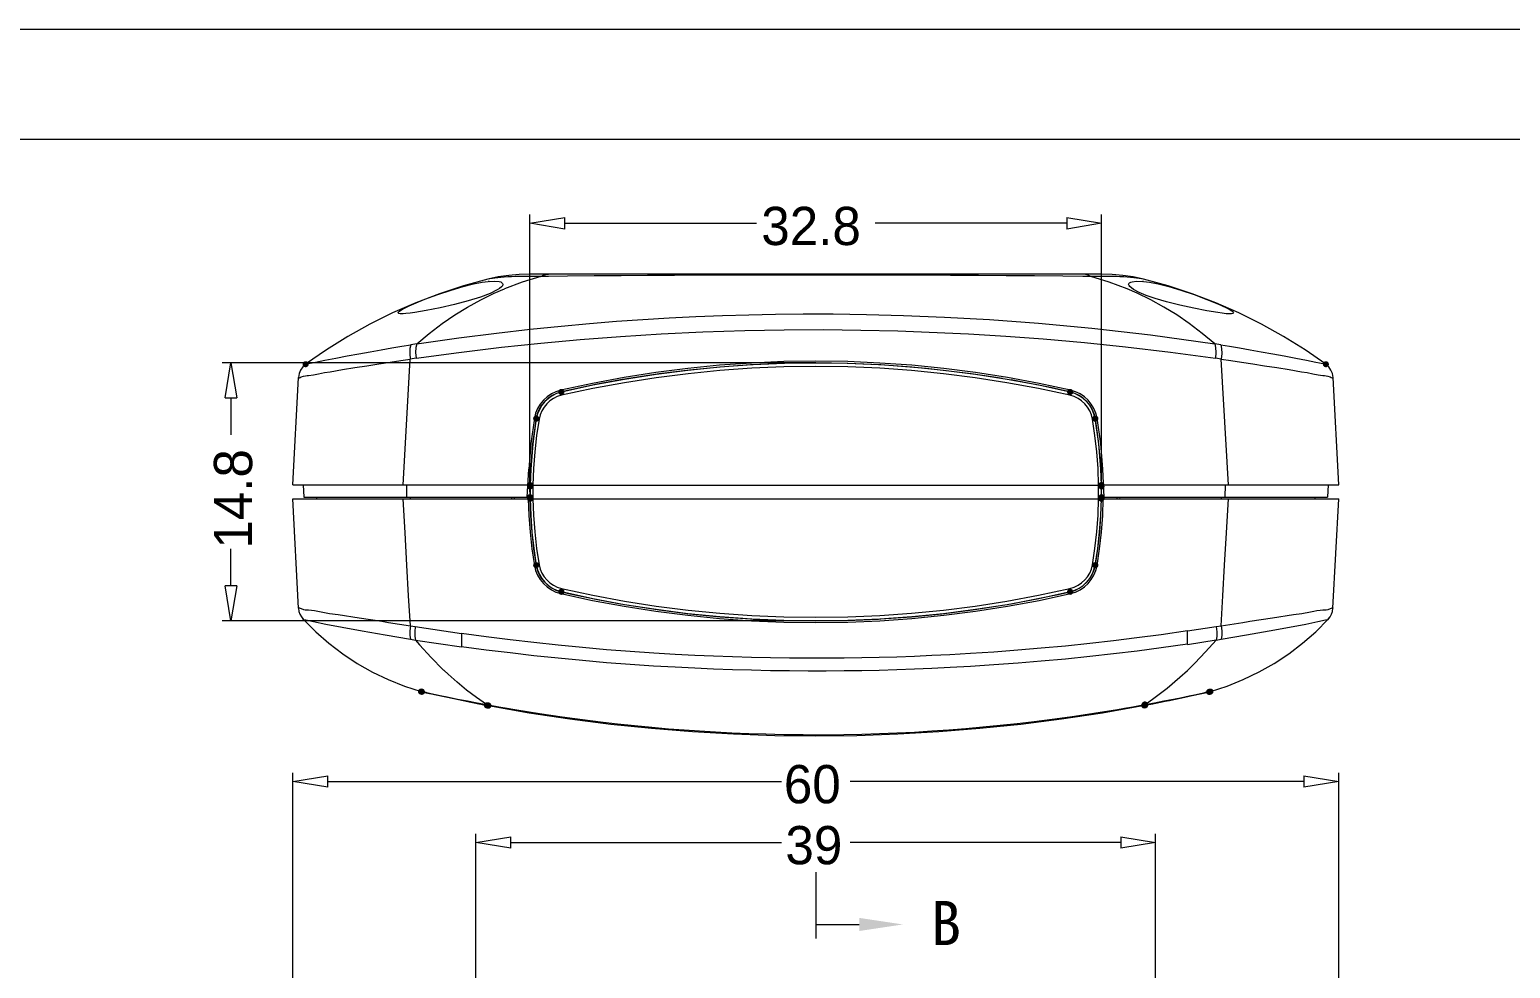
# Model space of a CAD drawing. Header units: millimetres. Extents: x 0 to 260, y 22 to 203.
# Drawn here: x 100.7 to 161.1, y 164.4 to 202.8 of the extents above; entities that cross this region are included whole.
import ezdxf

# ---------------------------------------------------------------- set-up
doc = ezdxf.new("R2010")
doc.units = ezdxf.units.MM

msp = doc.modelspace()

# ---------------------------------------------------------------- hatches: boundary and pattern name
h = msp.add_hatch(color=7)
edge = h.paths.add_edge_path()
edge.add_arc((111.942704, 189.115065), 0.125491, 0, 360)
h = msp.add_hatch(color=7)
edge = h.paths.add_edge_path()
edge.add_arc((153.605301, 189.115065), 0.125586, 0, 360)
h = msp.add_hatch(color=7)
edge = h.paths.add_edge_path()
edge.add_arc((122.384926, 187.980179), 0.127525, 0, 360)
h = msp.add_hatch(color=7)
edge = h.paths.add_edge_path()
edge.add_arc((143.162514, 187.980179), 0.127525, 0, 360)
h = msp.add_hatch(color=7)
edge = h.paths.add_edge_path()
edge.add_arc((121.359401, 186.894223), 0.127529, 0, 360)
h = msp.add_hatch(color=7)
edge = h.paths.add_edge_path()
edge.add_arc((144.188039, 186.894223), 0.127529, 0, 360)
h = msp.add_hatch(color=7)
edge = h.paths.add_edge_path()
edge.add_arc((121.106071, 184.124), 0.127176, 0, 360)
h = msp.add_hatch(color=7)
edge = h.paths.add_edge_path()
edge.add_arc((121.111116, 184.178187), 0.126735, 0, 360)
h = msp.add_hatch(color=7)
edge = h.paths.add_edge_path()
edge.add_arc((144.436324, 184.178152), 0.126735, 0, 360)
h = msp.add_hatch(color=7)
edge = h.paths.add_edge_path()
edge.add_arc((144.441369, 184.124), 0.127176, 0, 360)
h = msp.add_hatch(color=7)
edge = h.paths.add_edge_path()
edge.add_arc((121.101838, 183.682464), 0.127794, 0, 360)
h = msp.add_hatch(color=7)
edge = h.paths.add_edge_path()
edge.add_arc((121.106071, 183.676996), 0.127176, 0, 360)
h = msp.add_hatch(color=7)
edge = h.paths.add_edge_path()
edge.add_arc((121.111116, 183.622632), 0.126912, 0, 360)
h = msp.add_hatch(color=7)
edge = h.paths.add_edge_path()
edge.add_arc((144.436324, 183.622809), 0.126912, 0, 360)
h = msp.add_hatch(color=7)
edge = h.paths.add_edge_path()
edge.add_arc((144.441369, 183.676996), 0.127176, 0, 360)
h = msp.add_hatch(color=7)
edge = h.paths.add_edge_path()
edge.add_arc((144.445778, 183.682358), 0.127882, 0, 360)
h = msp.add_hatch(color=7)
edge = h.paths.add_edge_path()
edge.add_arc((121.359401, 180.906773), 0.127529, 0, 360)
h = msp.add_hatch(color=7)
edge = h.paths.add_edge_path()
edge.add_arc((144.188039, 180.906773), 0.127529, 0, 360)
h = msp.add_hatch(color=7)
edge = h.paths.add_edge_path()
edge.add_arc((122.384926, 179.820958), 0.127525, 0, 360)
h = msp.add_hatch(color=7)
edge = h.paths.add_edge_path()
edge.add_arc((143.162514, 179.820958), 0.127525, 0, 360)
h = msp.add_hatch(color=7)
edge = h.paths.add_edge_path()
edge.add_arc((116.657261, 175.743799), 0.126631, 0, 360)
h = msp.add_hatch(color=7)
edge = h.paths.add_edge_path()
edge.add_arc((116.688623, 175.735333), 0.128668, 0, 360)
h = msp.add_hatch(color=7)
edge = h.paths.add_edge_path()
edge.add_arc((148.840684, 175.731064), 0.128757, 0, 360)
h = msp.add_hatch(color=7)
edge = h.paths.add_edge_path()
edge.add_arc((148.849397, 175.733146), 0.127345, 0, 360)
h = msp.add_hatch(color=7)
edge = h.paths.add_edge_path()
edge.add_arc((148.856841, 175.734874), 0.128316, 0, 360)
h = msp.add_hatch(color=7)
edge = h.paths.add_edge_path()
edge.add_arc((148.889226, 175.743623), 0.126025, 0, 360)
h = msp.add_hatch(color=7)
edge = h.paths.add_edge_path()
edge.add_arc((119.351778, 175.180837), 0.130791, 0, 360)
h = msp.add_hatch(color=7)
edge = h.paths.add_edge_path()
edge.add_arc((119.364725, 175.178438), 0.126912, 0, 360)
h = msp.add_hatch(color=7)
edge = h.paths.add_edge_path()
edge.add_arc((119.401061, 175.171523), 0.131496, 0, 360)
h = msp.add_hatch(color=7)
edge = h.paths.add_edge_path()
edge.add_arc((146.182891, 175.178297), 0.127001, 0, 360)
h = msp.add_hatch(color=7)
edge = h.paths.add_edge_path()
edge.add_arc((146.214042, 175.213469), 0.131055, 0, 360)
h = msp.add_hatch(color=7)
edge = h.paths.add_edge_path()
edge.add_arc((146.219404, 175.185211), 0.131143, 0, 360)
at = {"true_color": 0xffff00}
h = msp.add_hatch(color=2, dxfattribs=at)
h.dxf.hatch_style = 2
h.paths.add_polyline_path([(134.55336, 165.963529), (134.55336, 166.497282), (136.332771, 166.230582)])

# ---------------------------------------------------------------- linework, layer by layer
at = {"color": 7, "lineweight": 0}
for points in [[(0.128058, 22.287794), (259.869517, 22.287794), (259.869517, 202.784781), (0.128058, 202.784781)], [(4.604456, 198.308031), (255.392767, 198.308031), (255.392767, 26.763839), (4.604456, 26.763839)]]:
    msp.add_lwpolyline(points, close=True, dxfattribs=at)
at = {"color": 3, "lineweight": 0, "true_color": 0x00ff00}
for points in [[(121.100462, 183.900586), (121.100462, 195.228281)], [(121.100462, 194.872681), (122.52392, 195.109747)], [(122.523956, 194.635332), (121.100497, 194.872751)], [(122.523956, 194.635332), (122.523956, 195.109818)], [(122.523956, 194.872681), (130.352447, 194.872681)], [(143.023484, 194.872681), (135.194993, 194.872681)], [(143.023484, 195.109888), (144.446943, 194.872822)], [(143.023484, 195.109888), (143.023484, 194.635402)], [(144.447013, 194.872681), (143.023555, 194.635261)], [(144.447013, 183.900586), (144.447013, 195.228281)], [(132.773632, 189.16777), (108.53674, 189.16777)], [(108.655203, 187.744276), (108.892269, 189.167735)], [(108.892411, 189.16777), (109.12983, 187.744312)], [(108.655203, 187.744276), (109.129689, 187.744276)], [(108.892411, 187.744276), (108.892411, 186.226274)], [(108.892411, 180.056896), (108.892411, 181.574546)], [(109.129759, 180.056896), (108.655273, 180.056896)], [(108.892411, 178.633367), (108.655344, 180.056825)], [(109.129759, 180.056896), (108.89234, 178.633437)], [(132.773632, 178.633367), (108.53674, 178.633367)], [(111.420063, 155.428244), (111.420063, 172.425431)], [(154.127376, 155.426692), (154.127376, 172.425642)], [(112.843769, 171.832587), (111.419958, 172.069654)], [(111.420063, 172.06976), (112.843874, 172.307179)], [(112.843769, 171.832587), (112.843769, 172.307074)], [(112.843769, 172.06976), (131.369541, 172.06976)], [(152.703847, 172.06976), (134.178075, 172.06976)], [(152.703847, 172.307144), (154.127306, 172.069725)], [(152.703847, 172.307144), (152.703847, 171.832658)], [(154.127376, 172.06976), (152.703918, 171.832693)], [(118.893872, 152.34539), (118.893872, 169.934184)], [(146.653567, 152.34539), (146.653567, 169.934184)], [(118.893872, 169.57862), (120.317331, 169.815686)], [(120.317366, 169.341271), (118.893908, 169.57869)], [(120.317366, 169.341271), (120.317366, 169.815757)], [(120.317366, 169.57862), (131.369541, 169.57862)], [(145.230074, 169.57862), (134.178252, 169.57862)], [(145.230074, 169.815827), (146.653532, 169.578761)], [(145.230074, 169.815827), (145.230074, 169.341341)], [(146.653567, 169.57862), (145.230109, 169.3412)]]:
    msp.add_lwpolyline(points, dxfattribs=at)
at = {"color": 7, "lineweight": 0}
for points in [[(119.384445, 192.588409), (118.386032, 192.314924), (117.40378, 191.993984), (116.439329, 191.626353), (115.49432, 191.212796), (114.570396, 190.754078), (113.669197, 190.250964), (112.792364, 189.704219), (111.941539, 189.114606)], [(119.99662, 192.379459), (119.97735, 192.324426), (119.937706, 192.276801), (119.85595, 192.208141), (119.768373, 192.151917), (119.480859, 192.009042), (119.079751, 191.856642), (118.586568, 191.703889), (118.022476, 191.556076), (117.431573, 191.420962), (116.871009, 191.308426), (116.396876, 191.227992), (116.210918, 191.203077), (116.03422, 191.182131), (115.926976, 191.172871), (115.799623, 191.174723), (115.744546, 191.182969), (115.71672, 191.212117)], [(115.716791, 191.212258), (115.738046, 191.25759), (115.786288, 191.292339), (115.897589, 191.359631), (116.001483, 191.416869), (116.175005, 191.501536), (116.35673, 191.581969), (116.816399, 191.771058), (117.346271, 191.968261), (117.881788, 192.147119), (118.375324, 192.291758), (118.801127, 192.395828), (119.148966, 192.461797), (119.396263, 192.4939)], [(121.019323, 192.704014), (120.844698, 192.702603), (120.673601, 192.699781), (120.507795, 192.695195), (120.34834, 192.689198), (120.194881, 192.681789), (120.049537, 192.672617), (119.914776, 192.662034), (119.789892, 192.650745), (119.674181, 192.637692), (119.567642, 192.623228), (119.470629, 192.607001), (119.384198, 192.588303)], [(121.098204, 192.797889), (120.665621, 192.784742), (120.234957, 192.745369), (119.807467, 192.679868), (119.38441, 192.588339)], [(119.433693, 192.497287), (119.396298, 192.493759)], [(119.433693, 192.497287), (119.670054, 192.506106), (119.850323, 192.48882), (119.909105, 192.474665), (119.961801, 192.445428), (119.987201, 192.415354), (119.996726, 192.379459)], [(121.540905, 192.694348), (120.791385, 192.472054), (120.058533, 192.199754)], [(121.195888, 192.703485), (121.019499, 192.703838)], [(144.449412, 192.797889), (121.098345, 192.797889)], [(121.541081, 192.694348), (121.372101, 192.700698), (121.195712, 192.703521)], [(121.867154, 192.698829), (121.541187, 192.694242)], [(121.541575, 192.694172), (121.649173, 192.751675), (121.757475, 192.786247), (121.865778, 192.797889)], [(143.680462, 192.698829), (142.859901, 192.709412), (141.701732, 192.722112), (140.545326, 192.732342), (139.417848, 192.740456), (138.276612, 192.746806), (137.035893, 192.752098), (135.667821, 192.756331), (134.188271, 192.758801), (132.638518, 192.759506), (131.084884, 192.758448), (129.593693, 192.755626), (128.219976, 192.75104), (127.00254, 192.745395), (125.908576, 192.738692), (124.831193, 192.730931), (123.730879, 192.720701), (122.631271, 192.708706), (121.867154, 192.698829)], [(144.006358, 192.694172), (143.680392, 192.698758)], [(144.006041, 192.694172), (143.898444, 192.751675), (143.790494, 192.786247), (143.681485, 192.797889)], [(145.488801, 192.199648), (144.756082, 192.472081), (144.006429, 192.694242)], [(144.35328, 192.703485), (144.176891, 192.700663), (144.006499, 192.694313)], [(144.529669, 192.704014), (144.35328, 192.703662)], [(146.162995, 192.588409), (145.739943, 192.679938), (145.312492, 192.745439), (144.881932, 192.784813), (144.449553, 192.797959)], [(146.163347, 192.588409), (146.076564, 192.607106), (145.97955, 192.623334), (145.872306, 192.637798), (145.756595, 192.650851), (145.631006, 192.66214), (145.495539, 192.672723), (145.349842, 192.681895), (145.196736, 192.689304), (145.038339, 192.695301), (144.873592, 192.699534), (144.703553, 192.702709), (144.529634, 192.70412)], [(149.830649, 191.212258), (149.804852, 191.184213), (149.753391, 191.175217), (149.634504, 191.172042), (149.53361, 191.180508), (149.366967, 191.199161), (149.192121, 191.221783), (148.742682, 191.296572), (148.20646, 191.4017), (147.636371, 191.529053), (147.093799, 191.666989), (146.628485, 191.803514), (146.266535, 191.928397), (145.975141, 192.050106), (145.748304, 192.171108), (145.60296, 192.283997), (145.567859, 192.328491), (145.550749, 192.3796)], [(145.550819, 192.379459), (145.559727, 192.414384), (145.583981, 192.444017), (145.634648, 192.473298), (145.691931, 192.487762), (145.871142, 192.506106), (146.109972, 192.497639)], [(146.151283, 192.493865), (146.110007, 192.497745)], [(146.151283, 192.493865), (146.398933, 192.461762), (146.752416, 192.394734), (147.186685, 192.287842), (147.683749, 192.141792), (148.221735, 191.96117), (148.744905, 191.766084), (149.197871, 191.579112), (149.547474, 191.416129), (149.65097, 191.358935), (149.76161, 191.291951), (149.809676, 191.257246), (149.830755, 191.212223)], [(153.605794, 189.114571), (152.75497, 189.704183), (151.878137, 190.250929), (150.976938, 190.754043), (150.053014, 191.212761), (149.108005, 191.626318), (148.143554, 191.993949), (147.161302, 192.314889), (146.162889, 192.588374)], [(116.479179, 189.944834), (116.991412, 190.374826), (117.523754, 190.780211), (118.030707, 191.128646), (118.553865, 191.452606), (119.092105, 191.750372), (119.644301, 192.020225), (120.058462, 192.199789)], [(149.068261, 189.94501), (148.556028, 190.374826), (148.023686, 190.780035), (147.516733, 191.128519), (146.993575, 191.452562), (146.455335, 191.750345), (145.903139, 192.020049), (145.488977, 192.199613)], [(116.479179, 189.944834), (118.196854, 190.191425), (119.734612, 190.388628), (121.116443, 190.547025), (122.371273, 190.675436), (123.532265, 190.780917), (124.634343, 190.868406), (125.712432, 190.942842), (126.791932, 191.006695), (127.877076, 191.06067), (128.963984, 191.104061), (130.043484, 191.136164), (131.129687, 191.157684), (132.264573, 191.16862), (133.490829, 191.167561), (134.850787, 191.150628), (136.362087, 191.111822), (138.033196, 191.044089), (139.872226, 190.940372), (141.872829, 190.792559), (144.05229, 190.587242), (146.443418, 190.310311), (149.068084, 189.944834)], [(116.451133, 189.356753), (118.196413, 189.595319), (119.945397, 189.806898), (121.549522, 189.977686), (123.156027, 190.125456), (124.80716, 190.252147), (126.460144, 190.354761), (128.169, 190.435812), (129.878914, 190.491992), (131.486919, 190.521052), (133.095189, 190.527623), (134.609134, 190.513688), (136.12308, 190.479645), (139.006333, 190.358995), (140.535051, 190.266258), (142.062447, 190.15262), (143.743433, 190.002645), (145.422303, 189.827006), (147.261377, 189.606696), (149.096483, 189.356753)], [(111.943021, 189.115065), (112.003611, 189.119651), (112.063671, 189.139054), (112.206546, 189.175125), (112.349421, 189.200084), (112.732538, 189.279459), (113.173157, 189.366948), (113.642352, 189.456201), (114.114368, 189.542632), (114.578977, 189.625534), (115.032649, 189.704557), (115.467271, 189.77864), (115.871907, 189.847079), (116.235621, 189.907404)], [(116.235797, 189.907439), (116.202989, 189.760331), (116.196639, 189.556778), (116.217453, 189.320417)], [(116.479179, 189.944834), (116.235762, 189.907439)], [(116.479179, 189.944834), (116.444254, 189.797372), (116.434729, 189.593114), (116.450957, 189.356753)], [(149.068261, 189.944834), (149.103186, 189.797725), (149.113064, 189.593114), (149.096483, 189.356753)], [(149.311466, 189.907439), (149.068402, 189.944834)], [(149.311466, 189.907439), (149.675532, 189.847114), (150.080521, 189.778675), (150.514791, 189.704592), (150.968463, 189.62557), (151.433071, 189.542667), (151.905088, 189.456236), (152.374282, 189.366984), (152.814902, 189.279495), (153.198019, 189.20012), (153.341026, 189.175117), (153.483769, 189.138736), (153.543829, 189.119642), (153.604419, 189.1151)], [(149.311466, 189.907439), (149.344627, 189.760331), (149.350624, 189.556778), (149.330163, 189.320417)], [(111.650216, 188.576091), (111.660137, 188.559141), (111.687786, 188.5622), (111.726019, 188.577232), (111.767691, 188.596199), (111.860862, 188.630325), (111.936539, 188.645632), (112.002492, 188.650422), (112.066493, 188.652997), (112.261579, 188.68188), (112.472541, 188.727433), (112.710357, 188.771883), (112.943146, 188.809983), (113.445149, 188.894297), (113.949268, 188.976494), (114.445627, 189.055163), (114.930343, 189.129952), (115.394599, 189.199802), (115.827457, 189.263655), (116.217629, 189.320452)], [(115.924542, 184.185313), (116.2177, 189.320346)], [(116.451133, 189.356753), (116.217594, 189.320417)], [(149.32974, 189.320382), (149.096554, 189.356718)], [(149.32974, 189.320382), (149.719912, 189.263584), (150.15277, 189.199732), (150.617026, 189.129882), (151.101742, 189.055093), (151.598454, 188.976423), (152.10222, 188.894226), (152.604576, 188.809912), (152.837321, 188.771945), (153.074829, 188.727362), (153.286098, 188.68181), (153.481229, 188.652926), (153.545225, 188.650402), (153.611139, 188.645694), (153.686711, 188.630403), (153.779679, 188.596129), (153.821549, 188.577162), (153.859847, 188.56213), (153.88743, 188.559071), (153.897154, 188.576021)], [(149.622898, 184.185313), (149.32974, 189.320346)], [(111.941504, 189.114571), (111.824636, 189.007349), (111.735217, 188.878563), (111.676094, 188.733373), (111.65011, 188.576938)], [(111.943021, 189.115065), (111.825485, 189.007771), (111.735632, 188.878748), (111.676272, 188.733122), (111.650216, 188.576021)], [(143.179553, 188.053627), (141.892694, 188.33144), (140.600292, 188.572211), (139.303139, 188.77594), (138.002027, 188.942627), (136.697745, 189.072273), (135.391086, 189.164877), (134.08284, 189.22044), (132.773799, 189.238961), (131.464754, 189.22044), (130.156496, 189.164877), (128.849816, 189.072273), (127.545506, 188.942627), (126.244356, 188.77594), (124.947158, 188.572211), (123.654702, 188.33144), (122.367781, 188.053627)], [(143.161632, 187.976122), (141.876963, 188.2535), (140.586768, 188.493895), (139.291834, 188.697306), (137.992952, 188.863733), (136.690912, 188.993176), (135.386503, 189.085636), (134.080515, 189.141111), (132.773737, 189.159603), (131.46696, 189.141111), (130.160972, 189.085636), (128.856563, 188.993176), (127.554523, 188.863733), (126.255641, 188.697306), (124.960707, 188.493895), (123.670512, 188.2535), (122.385843, 187.976122)], [(143.155423, 187.844853), (141.871494, 188.121364), (140.582059, 188.361006), (139.287906, 188.56378), (137.989819, 188.729686), (136.688587, 188.858724), (135.384995, 188.950894), (134.07983, 189.006196), (132.773879, 189.02463), (131.467927, 189.006196), (130.162762, 188.950894), (128.85917, 188.858724), (127.557938, 188.729686), (126.259852, 188.56378), (124.965698, 188.361006), (123.676263, 188.121364), (122.392334, 187.844853)], [(130.115239, 189.091111), (128.866395, 189.002217), (127.62066, 188.879489), (126.378761, 188.72296), (125.141426, 188.532664)], [(130.215993, 189.096968), (130.115098, 189.09097)], [(135.331271, 189.096968), (134.052931, 189.150149), (132.773764, 189.167876), (131.494531, 189.150149), (130.215993, 189.096968)], [(135.432553, 189.091111), (135.331306, 189.097109)], [(139.126031, 188.728879), (137.282811, 188.947072), (135.432447, 189.091182)], [(140.047945, 188.591402), (139.126136, 188.728985)], [(153.897224, 188.576091), (153.871317, 188.733193), (153.81194, 188.878819), (153.722004, 189.007842), (153.604419, 189.115136)], [(153.897224, 188.576761), (153.871438, 188.733246), (153.812381, 188.878519), (153.722897, 189.007321), (153.60583, 189.114395)], [(111.420063, 184.185313), (111.650074, 188.575985)], [(122.367887, 188.053627), (122.164893, 187.990486), (121.976568, 187.899535), (121.805242, 187.783225), (121.653247, 187.644008), (121.522915, 187.484336), (121.416577, 187.306659), (121.336566, 187.11343), (121.285212, 186.907099)], [(122.778379, 188.073453), (122.383973, 187.984201)], [(124.795986, 188.473609), (123.784836, 188.284829), (122.778449, 188.073559)], [(125.141355, 188.532841), (124.795986, 188.473574)], [(140.405908, 188.533017), (140.047839, 188.591578)], [(141.226505, 188.387814), (140.752019, 188.473539)], [(142.430571, 188.147184), (141.22654, 188.387778)], [(142.769237, 188.073453), (142.430571, 188.147184)], [(143.163361, 187.984236), (142.769308, 188.073489)], [(144.262334, 186.906923), (144.210994, 187.113253), (144.131018, 187.306482), (144.024724, 187.484159), (143.894431, 187.643832), (143.742459, 187.783049), (143.571126, 187.899359), (143.382753, 187.99031), (143.179659, 188.053451)], [(154.127376, 184.185313), (153.897365, 188.575985)], [(122.383903, 187.984236), (122.191042, 187.924216), (122.01213, 187.837783), (121.849374, 187.727265), (121.704982, 187.59499), (121.581161, 187.443283), (121.480119, 187.274475), (121.404064, 187.09089), (121.355203, 186.894858)], [(122.385808, 187.976122), (122.194118, 187.916463), (122.016323, 187.830568), (121.854609, 187.720745), (121.711164, 187.589301), (121.588175, 187.438542), (121.487828, 187.270776), (121.412311, 187.088308), (121.363811, 186.893447)], [(122.392193, 187.844853), (122.220474, 187.791669), (122.061166, 187.714982), (121.916228, 187.616855), (121.78762, 187.499352), (121.677301, 187.364535), (121.587231, 187.214467), (121.51937, 187.051212), (121.475676, 186.876831)], [(122.392193, 187.844853), (122.383374, 187.894242), (122.378787, 187.93587)], [(122.378929, 187.935799), (122.379634, 187.964374), (122.385984, 187.976016)], [(144.071834, 186.876972), (144.028242, 187.051251), (143.960428, 187.214459), (143.870364, 187.364521), (143.760022, 187.49936), (143.631375, 187.616903), (143.486394, 187.715073), (143.32705, 187.791795), (143.155317, 187.844994)], [(143.155423, 187.844853), (143.164242, 187.894242), (143.168476, 187.93587)], [(143.168511, 187.935799), (143.167806, 187.964374), (143.161456, 187.976016)], [(144.183806, 186.893517), (144.135305, 187.088277), (144.059788, 187.270692), (143.959441, 187.438439), (143.836452, 187.589195), (143.693007, 187.720637), (143.531293, 187.83044), (143.353498, 187.916282), (143.161808, 187.97584)], [(144.192413, 186.894893), (144.14345, 187.090925), (144.067343, 187.27451), (143.966281, 187.443319), (143.842458, 187.595025), (143.698063, 187.727301), (143.535288, 187.837819), (143.356323, 187.924251), (143.163361, 187.984271)], [(121.285106, 186.906923), (121.138835, 185.872843), (121.053684, 184.831884)], [(121.355203, 186.894893), (121.209726, 185.865444), (121.124839, 184.829379)], [(121.363634, 186.893517), (121.218157, 185.864421), (121.13327, 184.828709)], [(121.475606, 186.876972), (121.373758, 186.206728), (121.297938, 185.533242), (121.248246, 184.857375), (121.224781, 184.179986)], [(121.378451, 186.892106), (121.363634, 186.893517)], [(121.475606, 186.876972), (121.418456, 186.886144), (121.378592, 186.892142)], [(144.322976, 184.179986), (144.299357, 184.857523), (144.249643, 185.533374), (144.173801, 186.206777), (144.071799, 186.876972)], [(144.071834, 186.876972), (144.128984, 186.886144), (144.168848, 186.892142)], [(144.168989, 186.892106), (144.183806, 186.893517)], [(144.414275, 184.828674), (144.329256, 185.864518), (144.183911, 186.893482)], [(144.422883, 184.829203), (144.337864, 185.8654), (144.192519, 186.894717)], [(144.493862, 184.831778), (144.408578, 185.872737), (144.26244, 186.906817)], [(120.993641, 183.686979), (121.053613, 184.831743)], [(121.124733, 184.829203), (121.102861, 184.182209)], [(121.133341, 184.828674), (121.111116, 184.181679)], [(144.436324, 184.181538), (144.414452, 184.828533)], [(144.444932, 184.182032), (144.423059, 184.829027)], [(144.553799, 183.686979), (144.493827, 184.831743)], [(111.420063, 184.185313), (121.019499, 184.185313)], [(111.847101, 184.185313), (111.873206, 183.686838)], [(116.05768, 184.185313), (116.065441, 183.686838)], [(121.019676, 184.124), (121.101873, 184.124)], [(121.101838, 184.124), (121.101838, 183.687967)], [(121.102684, 184.182032), (121.101979, 184.123824)], [(121.110798, 184.149294), (121.110446, 184.123894)], [(121.125262, 184.126223), (121.110446, 184.124106)], [(121.110446, 184.124), (121.110446, 183.677031)], [(121.111116, 184.1748), (121.110763, 184.1494)], [(121.125932, 184.177552), (121.111116, 184.17473)], [(121.223793, 184.128128), (121.165938, 184.127775), (121.125368, 184.126364)], [(121.22464, 184.179986), (121.166431, 184.179633), (121.125862, 184.177517)], [(121.223793, 184.128128), (121.223793, 183.672692)], [(121.22464, 184.179986), (121.223934, 184.128128)], [(121.22464, 184.179986), (144.323118, 184.179986)], [(144.323647, 184.128128), (144.322941, 184.179986)], [(144.322976, 184.179986), (144.380832, 184.179633), (144.421401, 184.177517)], [(144.323647, 183.672868), (144.323647, 184.128304)], [(144.323647, 184.128128), (144.381502, 184.127775), (144.422072, 184.126364)], [(144.421507, 184.177552), (144.436324, 184.17473)], [(144.422178, 184.126223), (144.436994, 184.124106)], [(144.436994, 184.124), (144.436289, 184.1748)], [(144.436994, 183.677172), (144.436994, 184.124141)], [(144.445602, 184.124), (144.444896, 184.182209)], [(144.445602, 184.124), (144.527446, 184.124)], [(144.445955, 183.687826), (144.445602, 184.123859)], [(144.527623, 184.185313), (154.127412, 184.185313)], [(149.489936, 184.185313), (149.482175, 183.686838)], [(153.700515, 184.185313), (153.67441, 183.686838)], [(111.420063, 183.615824), (121.031494, 183.615824)], [(111.654343, 179.14426), (111.420099, 183.615718)], [(111.873277, 183.686979), (120.993641, 183.686979)], [(112.380924, 183.686979), (112.387274, 183.615718)], [(116.220804, 178.431331), (116.150602, 179.652648), (116.078988, 180.906773), (116.003846, 182.223339), (115.924471, 183.615753)], [(116.215654, 183.686979), (116.217418, 183.615718)], [(120.351479, 183.675443), (120.348304, 183.615824)], [(120.461193, 183.676996), (120.461899, 183.615965)], [(121.031529, 183.676996), (121.101732, 183.676996)], [(121.031529, 183.615824), (121.055733, 182.932146), (121.106098, 182.250089), (121.18259, 181.570479), (121.285176, 180.894143)], [(121.101838, 183.676996), (121.102543, 183.618434)], [(121.102684, 183.618611), (121.126624, 182.93716), (121.176724, 182.257462), (121.252951, 181.580211), (121.355273, 180.906102)], [(121.125262, 183.674738), (121.110446, 183.677207)], [(121.110446, 183.677172), (121.111151, 183.626372)], [(121.125932, 183.623409), (121.111116, 183.626231)], [(121.111116, 183.619105), (121.135055, 182.937913), (121.185155, 182.258441), (121.261383, 181.58135), (121.363705, 180.907302)], [(121.223793, 183.672868), (121.165938, 183.673221), (121.125368, 183.674632)], [(121.22464, 183.621186), (121.166431, 183.621539), (121.125862, 183.623303)], [(121.223793, 183.672868), (121.224499, 183.621362)], [(121.22464, 183.621186), (121.248254, 182.943649), (121.297929, 182.267798), (121.373666, 181.594395), (121.475465, 180.9242)], [(121.22464, 183.621186), (144.323118, 183.621186)], [(144.071834, 180.9242), (144.173836, 181.594395), (144.249678, 182.267798), (144.299392, 182.943649), (144.323012, 183.621186)], [(144.183806, 180.907478), (144.286128, 181.581378), (144.362355, 182.258485), (144.412455, 182.93804), (144.436394, 183.619281)], [(144.192413, 180.906103), (144.294735, 181.580211), (144.370963, 182.257462), (144.421063, 182.93716), (144.445002, 183.618611)], [(144.262334, 180.894037), (144.36497, 181.570522), (144.441545, 182.250115), (144.491926, 182.93209), (144.515981, 183.615718)], [(144.322976, 183.621186), (144.323682, 183.672692)], [(144.322976, 183.621186), (144.380832, 183.621539), (144.421401, 183.623303)], [(144.323647, 183.672868), (144.381502, 183.673221), (144.422072, 183.674632)], [(144.421507, 183.623409), (144.436324, 183.626231)], [(144.422178, 183.674738), (144.436994, 183.677207)], [(144.436324, 183.626337), (144.436677, 183.651737)], [(144.436677, 183.651666), (144.437029, 183.677066)], [(144.444932, 183.618611), (144.445637, 183.677172)], [(144.445602, 183.676996), (144.515805, 183.676996)], [(144.515911, 183.615824), (154.127341, 183.615824)], [(144.553799, 183.686979), (153.674516, 183.686979)], [(145.085364, 183.615824), (145.086423, 183.676854)], [(145.199065, 183.615824), (145.19589, 183.675443)], [(149.326635, 178.431331), (149.396838, 179.653706), (149.468452, 180.907126), (149.543594, 182.222987), (149.622969, 183.615753)], [(149.331786, 183.686979), (149.330022, 183.615718)], [(153.166551, 183.686979), (153.160201, 183.615718)], [(153.893097, 179.14426), (154.127341, 183.615718)], [(121.285106, 180.894037), (121.33646, 180.687707), (121.416471, 180.494478), (121.522809, 180.316801), (121.653141, 180.157129), (121.805136, 180.017912), (121.976462, 179.901602), (122.164788, 179.810651), (122.367781, 179.74751)], [(121.355203, 180.906103), (121.404064, 180.71007), (121.480119, 180.526486), (121.581161, 180.357677), (121.704982, 180.205971), (121.849374, 180.073695), (122.01213, 179.963177), (122.191042, 179.876744), (122.383903, 179.816725)], [(121.378451, 180.908854), (121.363634, 180.907443)], [(121.363634, 180.907478), (121.412135, 180.712719), (121.487652, 180.530304), (121.587999, 180.362557), (121.710988, 180.211801), (121.854433, 180.080359), (122.016146, 179.970556), (122.193941, 179.884714), (122.385631, 179.825156)], [(121.475606, 180.9242), (121.418456, 180.915028), (121.378592, 180.909031)], [(121.475606, 180.9242), (121.519299, 180.749906), (121.587161, 180.586663), (121.677231, 180.436558), (121.78755, 180.30168), (121.916158, 180.184114), (122.061096, 180.08595), (122.220404, 180.009276), (122.392123, 179.956178)], [(143.155423, 179.956284), (143.327142, 180.009367), (143.48645, 180.086007), (143.631388, 180.184127), (143.759996, 180.301653), (143.870315, 180.436509), (143.960385, 180.58662), (144.028246, 180.749911), (144.07194, 180.924306)], [(143.161632, 179.825015), (143.353336, 179.884572), (143.531167, 179.970415), (143.692924, 180.080218), (143.836408, 180.211659), (143.95942, 180.362415), (144.05976, 180.530163), (144.13523, 180.712578), (144.183629, 180.907337)], [(143.163361, 179.81676), (143.356323, 179.87678), (143.535288, 179.963212), (143.698063, 180.07373), (143.842458, 180.206006), (143.966281, 180.357712), (144.067343, 180.526521), (144.14345, 180.710106), (144.192413, 180.906138)], [(143.179553, 179.74751), (143.382648, 179.810651), (143.571021, 179.901602), (143.742353, 180.017912), (143.894325, 180.157129), (144.024618, 180.316801), (144.130912, 180.494478), (144.210889, 180.687707), (144.262228, 180.894037)], [(144.071834, 180.9242), (144.128984, 180.915028), (144.168848, 180.909031)], [(144.168989, 180.908854), (144.183806, 180.907443)], [(122.367887, 179.74751), (123.654804, 179.469697), (124.947249, 179.228926), (126.244431, 179.025197), (127.545562, 178.85851), (128.849851, 178.728864), (130.156509, 178.63626), (131.464746, 178.580697), (132.773773, 178.562176), (134.0828, 178.580697), (135.391037, 178.63626), (136.697695, 178.728864), (138.001984, 178.85851), (139.303114, 179.025197), (140.600297, 179.228926), (141.892741, 179.469697), (143.179659, 179.74751)], [(122.392193, 179.956107), (122.383374, 179.906718), (122.378787, 179.865091)], [(122.378929, 179.865161), (122.379634, 179.836586), (122.385984, 179.824944)], [(122.383903, 179.81676), (122.940939, 179.691877)], [(122.385808, 179.825015), (123.670476, 179.547637), (124.960672, 179.307242), (126.255606, 179.103831), (127.554487, 178.937404), (128.856527, 178.807961), (130.160936, 178.715501), (131.466924, 178.660026), (132.773702, 178.641534), (134.08048, 178.660026), (135.386468, 178.715501), (136.690877, 178.807961), (137.992917, 178.937404), (139.291799, 179.103831), (140.586732, 179.307242), (141.876928, 179.547637), (143.161597, 179.825015)], [(122.392193, 179.956107), (123.676122, 179.679597), (124.965557, 179.439955), (126.25971, 179.237181), (127.557797, 179.071274), (128.859029, 178.942236), (130.162621, 178.850066), (131.467786, 178.794764), (132.773737, 178.77633), (134.079689, 178.794764), (135.384854, 178.850066), (136.688446, 178.942236), (137.989678, 179.071274), (139.287765, 179.237181), (140.581918, 179.439955), (141.871353, 179.679597), (143.155282, 179.956107)], [(122.940833, 179.691877), (123.866434, 179.500142), (124.795739, 179.327457)], [(140.751772, 179.327387), (142.597858, 179.690042)], [(142.597999, 179.689972), (143.163502, 179.816619)], [(143.155423, 179.956107), (143.164242, 179.906718), (143.168476, 179.865091)], [(143.168511, 179.865161), (143.167806, 179.836586), (143.161456, 179.824944)], [(111.654343, 179.144612), (111.662925, 179.159964), (111.686755, 179.158944), (111.719778, 179.147936), (111.755943, 179.133324), (111.852665, 179.101739), (111.9307, 179.08808), (111.998086, 179.084607), (112.06286, 179.083582), (112.17905, 179.072712), (112.305527, 179.051656), (112.437758, 179.025043), (112.571212, 178.997504), (112.923549, 178.93643), (113.26689, 178.886732), (114.128726, 178.755146), (115.050182, 178.614035)], [(111.654343, 179.144612), (111.671938, 179.020495), (111.710699, 178.902298), (111.769437, 178.792634), (111.84696, 178.694115)], [(111.654343, 179.14426), (111.671822, 179.020407), (111.710302, 178.902475), (111.768693, 178.793075), (111.845901, 178.694821)], [(125.141708, 179.26812), (126.379037, 179.078022), (127.620898, 178.92156), (128.866528, 178.798766), (130.115169, 178.709673)], [(135.432553, 178.709849), (136.681342, 178.798793), (137.926957, 178.921604), (139.168734, 179.078149), (140.406014, 179.268296)], [(150.497258, 178.613894), (151.418713, 178.755005), (152.280902, 178.886591), (152.623935, 178.936597), (152.976227, 178.997716), (153.109682, 179.025051), (153.241913, 179.051559), (153.368389, 179.072576), (153.48458, 179.083441), (153.549353, 179.08467), (153.616739, 179.088247), (153.694775, 179.101945), (153.791497, 179.133535), (153.827662, 179.147944), (153.860685, 179.158847), (153.884514, 179.159828), (153.893097, 179.144471)], [(153.700515, 178.694186), (153.778038, 178.792705), (153.836776, 178.902369), (153.875537, 179.020566), (153.893132, 179.144683)], [(153.701574, 178.69468), (153.778634, 178.792983), (153.83704, 178.902466), (153.875603, 179.020415), (153.893132, 179.144119)], [(111.845901, 178.69468), (112.353543, 178.18836), (112.892174, 177.718781), (113.459744, 177.287194), (114.054202, 176.894852), (114.673498, 176.543007), (115.315581, 176.232914), (115.978401, 175.965823), (116.659907, 175.742988)], [(111.846924, 178.694186), (111.958049, 178.671608), (112.265672, 178.605286), (112.763088, 178.500158), (113.434424, 178.370689), (114.253574, 178.22358), (115.188083, 178.059891), (116.219605, 177.882444)], [(115.050182, 178.613894), (115.121443, 178.602958)], [(115.121478, 178.602887), (115.332792, 178.570431)], [(115.332651, 178.570326), (116.220946, 178.431331)], [(116.220452, 178.431331), (116.197874, 178.218253), (116.197521, 178.028812), (116.219746, 177.882409)], [(116.220804, 178.431331), (116.417654, 178.39817)], [(116.417513, 178.398064), (116.398816, 178.185339), (116.401638, 177.996956), (116.425274, 177.849847)], [(116.417513, 178.398064), (118.308402, 178.116547)], [(130.115063, 178.709849), (130.21631, 178.704205)], [(130.216346, 178.704169), (131.49468, 178.650988), (132.773808, 178.633261), (134.052936, 178.650988), (135.331271, 178.704169)], [(135.331271, 178.704169), (135.432518, 178.709814)], [(147.951014, 178.218394), (149.129644, 178.397958)], [(148.887709, 175.743094), (149.569215, 175.965929), (150.232035, 176.23302), (150.874118, 176.543113), (151.493414, 176.894957), (152.087872, 177.287299), (152.655442, 177.718886), (153.194073, 178.188466), (153.701715, 178.694786)], [(149.129574, 178.397888), (149.148271, 178.185516), (149.145801, 177.996779), (149.122165, 177.850024)], [(149.129574, 178.397888), (149.326776, 178.431402)], [(149.326635, 178.431331), (150.21493, 178.570326)], [(149.326988, 178.431331), (149.349566, 178.218253), (149.349566, 178.028812), (149.328046, 177.882409)], [(149.328011, 177.882338), (150.359533, 178.059786), (151.294042, 178.223474), (152.113192, 178.370583), (152.784528, 178.500052), (153.281944, 178.60518), (153.589567, 178.671502), (153.700692, 178.69408)], [(150.214789, 178.570326), (150.426102, 178.602781)], [(150.425961, 178.602887), (150.497222, 178.613823)], [(116.219605, 177.882338), (116.425627, 177.849883)], [(116.425451, 177.849777), (116.595137, 177.65328)], [(116.425627, 177.849953), (118.308049, 177.574081)], [(118.308367, 178.116618), (118.308367, 177.574046)], [(147.951014, 178.218394), (146.879628, 178.0667), (145.89185, 177.936172), (144.931941, 177.817992), (143.961097, 177.707219), (142.97085, 177.604208), (141.979897, 177.511075), (141.031983, 177.4317), (140.047733, 177.358322), (139.092764, 177.295881), (138.252094, 177.24755), (137.511614, 177.210508), (136.802883, 177.180522), (136.087097, 177.155122), (135.367783, 177.135014), (134.64988, 177.119844), (133.931272, 177.109261), (133.204197, 177.103617), (132.461247, 177.103264), (131.700658, 177.108556), (130.929133, 177.119139), (130.151258, 177.135719), (129.370208, 177.158297), (128.598683, 177.186167), (127.838094, 177.220033), (127.0387, 177.261661), (126.155344, 177.314225), (125.197552, 177.379842), (124.227414, 177.454631), (123.253041, 177.53965), (122.255386, 177.636664), (121.264433, 177.74285), (120.291825, 177.85715), (119.321333, 177.979564), (118.308508, 178.116442)], [(147.951014, 177.674411), (147.951014, 178.218394)], [(147.951014, 176.609551), (148.250169, 176.901651), (148.695154, 177.367318), (149.121883, 177.849918)], [(147.951331, 177.672718), (149.121495, 177.851576)], [(149.121989, 177.849953), (149.328011, 177.882409)], [(116.595278, 177.653597), (117.062973, 177.142025), (117.552364, 176.651356)], [(147.951014, 177.67427), (146.881039, 177.525398), (145.894319, 177.396987), (144.935822, 177.280923), (143.965683, 177.172267), (142.975436, 177.07102), (141.984483, 176.979298), (141.036216, 176.901334), (140.051966, 176.829367), (139.096644, 176.768337), (138.255975, 176.720712), (137.514789, 176.684728), (136.805705, 176.655095), (136.089214, 176.630401), (135.369547, 176.610645), (134.651291, 176.595476), (133.93233, 176.585245), (133.204902, 176.579601), (132.460894, 176.579248), (131.699952, 176.584539), (130.928075, 176.595123), (130.149847, 176.611351), (129.368444, 176.633223), (128.595861, 176.660739), (127.835272, 176.693901), (127.035172, 176.73447), (126.151816, 176.786328), (125.194025, 176.850534), (124.223886, 176.923912), (123.249161, 177.007167), (122.251505, 177.102417), (121.260552, 177.207192), (120.289002, 177.319376), (119.319922, 177.43932), (118.308155, 177.574081)], [(117.552505, 176.651391), (117.5645, 176.63481), (117.582139, 176.61823)], [(117.582139, 176.618159), (117.600483, 176.605459)], [(119.32345, 175.215303), (118.91495, 175.501985), (118.51819, 175.805368), (118.133271, 176.123899), (117.760291, 176.456022), (117.600483, 176.6056)], [(147.644379, 176.326024), (147.950943, 176.609304)], [(146.22399, 175.215303), (146.585587, 175.467892), (147.126043, 175.883244), (147.644273, 176.325848)], [(116.659731, 175.743094), (116.683367, 175.737802), (116.749689, 175.723338)], [(116.659731, 175.743094), (116.857992, 175.714872)], [(116.659731, 175.743094), (116.683367, 175.736744)], [(116.694338, 175.733992), (116.704569, 175.731523), (116.719033, 175.728348)], [(116.718962, 175.728277), (116.790576, 175.712755)], [(116.749795, 175.723479), (116.87115, 175.697727)], [(116.790646, 175.712614), (117.199163, 175.624419)], [(116.857992, 175.714872), (116.879158, 175.709933), (116.941953, 175.695116), (117.056958, 175.668658), (117.242167, 175.626677), (117.511336, 175.565999), (117.859881, 175.489094), (118.248642, 175.40478), (118.636344, 175.323288), (119.011347, 175.246736), (119.318264, 175.187116)], [(116.87108, 175.697797), (117.498671, 175.568681)], [(117.199234, 175.624243), (118.061775, 175.441857)], [(117.498601, 175.568786), (117.726848, 175.522925), (118.143831, 175.440022), (118.556934, 175.359236), (118.952045, 175.283742), (119.32352, 175.215303)], [(118.061705, 175.441822), (118.690002, 175.311647)], [(146.22399, 175.215303), (146.599698, 175.284448), (146.985637, 175.358531), (147.388157, 175.4372), (147.801612, 175.519045), (148.047851, 175.568434)], [(146.229493, 175.187222), (146.540643, 175.247547), (146.906827, 175.322336), (147.284299, 175.401711), (147.669885, 175.485319), (148.024427, 175.563283), (148.30171, 175.625725), (148.490093, 175.668764), (148.605099, 175.695222), (148.667893, 175.709686), (148.689766, 175.714977)], [(146.722147, 175.284059), (147.177231, 175.377546)], [(147.149679, 175.371725), (147.972357, 175.544233)], [(147.699166, 175.486448), (148.471043, 175.65049)], [(148.047816, 175.56861), (148.181519, 175.595774), (148.477146, 175.656452), (148.67576, 175.697727)], [(148.47122, 175.650596), (148.786603, 175.719034)], [(148.675866, 175.697621), (148.797574, 175.723374)], [(148.689624, 175.714872), (148.887886, 175.743094)], [(148.7799, 175.717623), (148.836345, 175.730323)], [(148.797469, 175.723479), (148.863438, 175.737591), (148.88778, 175.743235)], [(148.862239, 175.736215), (148.887639, 175.74327)], [(118.689896, 175.311611), (118.993991, 175.250228)], [(118.994132, 175.250299), (119.207209, 175.208318)], [(119.207033, 175.208424), (119.341794, 175.182671)], [(119.318123, 175.187222), (119.342112, 175.182636)], [(119.323626, 175.215303), (119.347262, 175.210717)], [(119.323626, 175.215303), (119.337032, 175.196606), (119.351848, 175.183906)], [(119.347403, 175.210823), (119.366806, 175.207295)], [(119.351707, 175.183976), (119.367935, 175.177626)], [(119.366877, 175.207224), (119.380282, 175.188527), (119.395452, 175.175827)], [(119.366877, 175.207224), (119.416971, 175.198052)], [(119.3679, 175.177767), (119.390125, 175.173534)], [(119.395311, 175.175862), (119.411538, 175.169513)], [(119.411644, 175.169512), (121.070231, 174.88029), (122.73349, 174.62963), (124.400754, 174.417534), (126.071355, 174.244), (127.744625, 174.109029), (129.419895, 174.012622), (131.096498, 173.954777), (132.773764, 173.935496), (134.451026, 173.954777), (136.127616, 174.012622), (137.802866, 174.109029), (139.476106, 174.244), (141.14667, 174.417534), (142.813889, 174.62963), (144.477095, 174.88029), (146.135619, 175.169512)], [(119.41683, 175.198087), (119.831344, 175.122946)], [(119.83145, 175.122981), (120.170469, 175.063714)], [(120.17061, 175.063573), (120.484935, 175.009951), (121.49776, 174.846262), (122.41463, 174.710796), (123.242952, 174.598259), (123.990135, 174.505126), (124.676994, 174.426104), (125.37761, 174.352373), (126.083871, 174.284993), (126.754855, 174.227137), (127.398321, 174.177748), (128.032263, 174.134357), (128.676435, 174.095904), (129.348477, 174.061684), (130.037452, 174.033109), (130.735246, 174.010532), (131.464438, 173.993951), (132.253955, 173.984073), (133.115791, 173.983015), (133.919771, 173.991129), (134.660252, 174.006298), (135.371805, 174.027818), (136.08618, 174.056746), (136.803024, 174.092023), (137.512107, 174.134004), (138.209902, 174.181982), (138.898524, 174.235957), (139.592085, 174.296987), (140.30011, 174.365779), (140.995083, 174.439862), (141.687232, 174.520648), (142.433005, 174.615193), (143.243688, 174.726318), (144.124574, 174.857904), (145.093302, 175.01489), (145.376935, 175.063573)], [(145.376829, 175.063573), (145.716202, 175.12284)], [(145.716166, 175.122981), (146.131033, 175.198123)], [(146.130962, 175.198087), (146.181057, 175.20726)], [(146.152306, 175.175862), (146.135725, 175.169513)], [(146.135796, 175.169512), (146.17954, 175.177626)], [(146.180916, 175.207224), (146.167158, 175.188527), (146.152341, 175.175827)], [(146.195732, 175.183976), (146.179505, 175.177626)], [(146.180916, 175.207224), (146.203846, 175.211458)], [(146.186066, 175.178967), (146.208997, 175.1832)], [(146.22399, 175.215303), (146.210584, 175.196606), (146.195768, 175.183906)], [(146.209491, 175.183447), (146.374591, 175.214844)], [(146.37385, 175.214986), (146.496969, 175.238974)], [(146.492701, 175.238234), (146.735059, 175.286564)]]:
    msp.add_lwpolyline(points, dxfattribs=at)
at = {"color": 2, "lineweight": 0, "true_color": 0xffff00}
for points in [[(132.773632, 168.36577), (132.773632, 165.653967)], [(132.773632, 166.230512), (134.553396, 166.230512)]]:
    msp.add_lwpolyline(points, dxfattribs=at)

# ---------------------------------------------------------------- texts
at = {"color": 7, "char_height": 1.562485, "attachment_point": 1}
for s, insert in [('{\\fAdobeSongStd-Light|b0|i0|c0;32.8}', (130.549473, 195.54546)), ('{\\fAdobeSongStd-Light|b0|i0|c0;60}', (131.470855, 172.742752)), ('{\\fAdobeSongStd-Light|b0|i0|c0;39}', (131.534426, 170.251259))]:
    msp.add_mtext(s, dxfattribs=dict(at, insert=insert))
at = {"color": 7, "insert": (109.782119, 181.581001), "char_height": 1.562485, "attachment_point": 7, "rotation": 90}
msp.add_mtext('{\\fAdobeSongStd-Light|b0|i0|c0;14.8}', dxfattribs=at)
at = {"color": 6, "true_color": 0xff00ff, "insert": (137.479472, 167.189452), "char_height": 1.804198, "attachment_point": 1}
msp.add_mtext('{\\fSimSun|b0|i0|c0;B}', dxfattribs=at)

doc.saveas('drawing.dxf')
